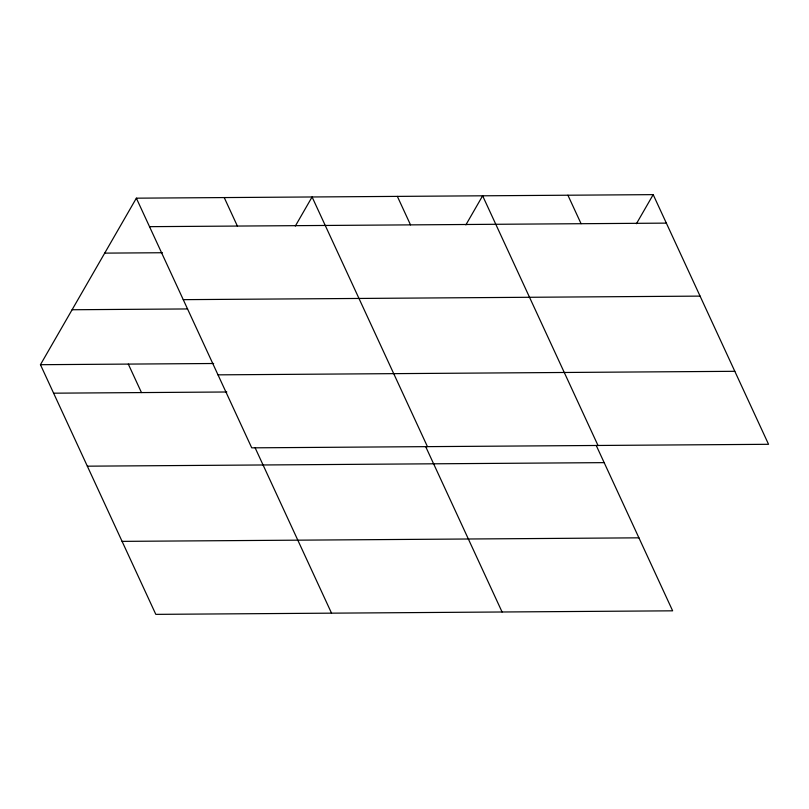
<?xml version="1.0" encoding="UTF-8"?>
<svg xmlns="http://www.w3.org/2000/svg" width="809" height="809" viewBox="0 0 809 809"><rect width="100%" height="100%" fill="white"/><g stroke="black" fill="none" stroke-linecap="round" stroke-linejoin="round"><path stroke-width="1.21" d="M596.263 445.526L672.643 610.825L155.813 614.365L40.45 364.697L136.357 198.175L653.187 194.635L768.55 444.303L251.73 447.842L136.357 198.175M295.325 226.065L312.082 196.971L427.445 446.639M465.873 224.892L482.629 195.798L598.003 445.476M636.43 223.719L653.187 194.635M149.523 226.662L666.343 223.122M104.705 253.126L162.447 252.732M183.249 299.654L700.078 296.114M72.102 309.746L187.577 308.947M40.45 364.697L213.657 363.504M217.995 374.85L734.825 371.311M53.616 393.184L226.823 391.991M87.342 466.176L604.161 462.637M122.088 541.373L638.918 537.833M567.908 195.212L581.074 223.699M397.361 196.385L410.517 224.872M425.706 446.689L502.086 611.998M224.224 197.568L237.381 226.055M255.159 447.862L331.538 613.161M128.307 364.09L141.474 392.577"/></g></svg>
